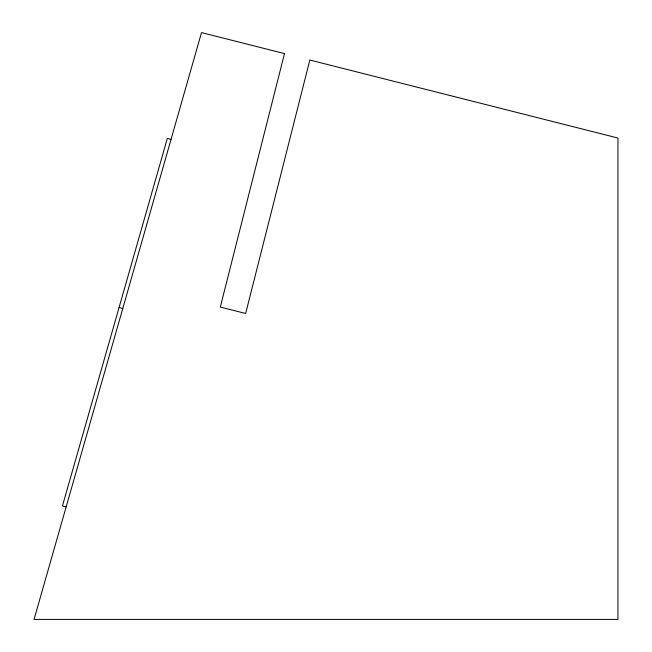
<?xml version="1.0" encoding="UTF-8"?>
<svg xmlns="http://www.w3.org/2000/svg" width="652" height="652" viewBox="0 0 652 652"><rect width="100%" height="100%" fill="white"/><g stroke="black" fill="none" stroke-linecap="round" stroke-linejoin="round"><path stroke-width="0.98" d="M171.02 139.43L167.336 138.371L62.453 505.911L66.137 506.963M119.08 307.483L122.763 308.535M284.484 53.611L220.311 307.059L245.657 313.473L309.83 60.025L617.949 138.037L617.949 619.4L34.051 619.4L201.509 32.6L284.484 53.611"/></g></svg>
